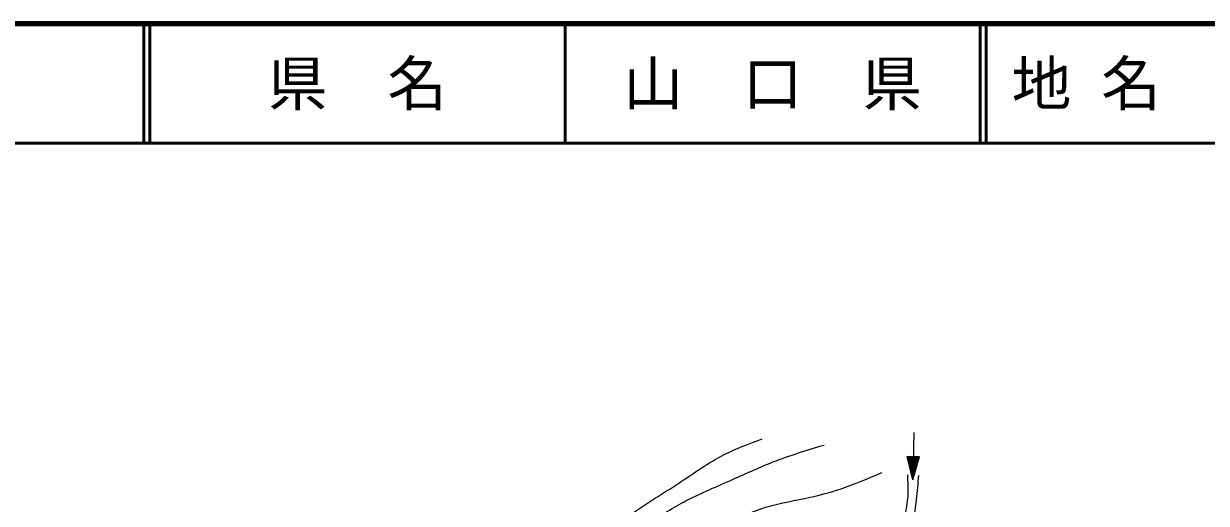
# Model space of a CAD drawing. Units: millimetres, scale not verified. Extents: x 40000 to 680000, y 20000 to 380000.
# Drawn here: x 287685 to 386676, y 339904 to 380000 of the extents above; entities that cross this region are included whole.
import ezdxf
from ezdxf.enums import TextEntityAlignment as Align

# ---------------------------------------------------------------- set-up
doc = ezdxf.new("R2010")
doc.units = ezdxf.units.MM
doc.header["$LTSCALE"] = 1000
for name, color, linetype, lineweight in [('M-BGD', 7, 'Continuous', 13), ('M-TTL', 2, 'Continuous', 140), ('M-TTL-LINE', 7, 'Continuous', 50)]:
    doc.layers.add(name, color=color, linetype=linetype, lineweight=lineweight)
doc.layers.add('M-TTL-TXT', color=7, linetype='Continuous')
doc.styles.add('ＭＳ ゴシック', font='')
doc.styles.get('ＭＳ ゴシック').set_extended_font_data('MS Gothic')

msp = doc.modelspace()

# ---------------------------------------------------------------- linework, layer by layer
at = {"layer": 'M-BGD'}
for p, q in [((362200, 345820), (362119, 341876)), ((362676, 343797), (361641, 343818)), ((362119, 341876), (361641, 343818)), ((362667, 343765), (361649, 343786)), ((362652, 343715), (361661, 343735)), ((362638, 343666), (361674, 343685)), ((362624, 343616), (361686, 343635)), ((362609, 343566), (361698, 343585)), ((362595, 343516), (361711, 343534)), ((362119, 341876), (362676, 343797)), ((362580, 343467), (361723, 343484)), ((362566, 343417), (361735, 343434)), ((362552, 343367), (361748, 343384)), ((362537, 343318), (361760, 343333)), ((362523, 343268), (361773, 343283)), ((362508, 343218), (361785, 343233)), ((362494, 343168), (361797, 343183)), ((362479, 343119), (361810, 343132)), ((362465, 343069), (361822, 343082)), ((362451, 343019), (361834, 343032)), ((362436, 342969), (361847, 342982)), ((362422, 342920), (361859, 342931)), ((362407, 342870), (361872, 342881)), ((362393, 342820), (361884, 342831)), ((362379, 342771), (361896, 342780)), ((362364, 342721), (361909, 342730)), ((362350, 342671), (361921, 342680)), ((362335, 342621), (361933, 342630)), ((362321, 342572), (361946, 342579)), ((362307, 342522), (361958, 342529)), ((362292, 342472), (361971, 342479)), ((362278, 342423), (361983, 342429)), ((362263, 342373), (361995, 342378)), ((362249, 342323), (362008, 342328)), ((362234, 342273), (362020, 342278)), ((362220, 342224), (362033, 342228)), ((362206, 342174), (362045, 342177)), ((362191, 342124), (362057, 342127)), ((362177, 342075), (362070, 342077)), ((362162, 342025), (362082, 342027)), ((362148, 341975), (362094, 341976)), ((362134, 341925), (362107, 341926))]:
    msp.add_line(p, q, dxfattribs=at)
for points, knots in [([(311288, 315912), (312061, 315860), (312833, 315807), (313587, 315910), (314378, 316019), (315149, 316300), (315888, 316637), (316914, 317105), (317878, 317683), (318763, 318359), (320138, 319410), (321321, 320699), (322561, 321921), (324297, 323632), (326146, 325211), (327853, 326938), (329262, 328363), (330575, 329889), (331996, 331304), (333220, 332522), (334524, 333658), (335831, 334789), (337131, 335912), (338433, 337030), (339820, 338043), (340823, 338776), (341869, 339453), (342964, 340034), (344206, 340692), (345511, 341225), (346798, 341794), (347998, 342324), (349184, 342886), (350402, 343363), (351804, 343910), (353250, 344344), (354696, 344777)], [0, 0, 0, 0, 1, 1, 1, 2, 2, 2, 3, 3, 3, 4, 4, 4, 5, 5, 5, 6, 6, 6, 7, 7, 7, 8, 8, 8, 9, 9, 9, 10, 10, 10, 11, 11, 11, 12, 12, 12, 12]), ([(313660, 318107), (314590, 318232), (315520, 318357), (316375, 318667), (317891, 319215), (319174, 320342), (320404, 321473), (322328, 323242), (324120, 325019), (325839, 326900), (327412, 328621), (328924, 330429), (330572, 332093), (331885, 333419), (333285, 334654), (334695, 335882), (335926, 336955), (337165, 338024), (338489, 338969), (339791, 339897), (341175, 340706), (342518, 341588), (343770, 342411), (344986, 343297), (346312, 343973), (347330, 344492), (348414, 344887), (349497, 345281)], [0, 0, 0, 0, 1, 1, 1, 2, 2, 2, 3, 3, 3, 4, 4, 4, 5, 5, 5, 6, 6, 6, 7, 7, 7, 8, 8, 8, 9, 9, 9, 9]), ([(326202, 322838), (327231, 323803), (328260, 324767), (329232, 325787), (330130, 326729), (330980, 327718), (331879, 328659), (332684, 329502), (333529, 330308), (334411, 331072), (335230, 331782), (336082, 332458), (336980, 333063), (337897, 333681), (338861, 334226), (339817, 334785), (341049, 335506), (342267, 336249), (343537, 336891), (344489, 337372), (345471, 337795), (346451, 338230), (347586, 338734), (348719, 339253), (349901, 339607), (351076, 339958), (352300, 340145), (353505, 340409), (354360, 340596), (355206, 340822), (356035, 341097), (357220, 341490), (358372, 341982), (359523, 342474)], [0, 0, 0, 0, 1, 1, 1, 2, 2, 2, 3, 3, 3, 4, 4, 4, 5, 5, 5, 6, 6, 6, 7, 7, 7, 8, 8, 8, 9, 9, 9, 10, 10, 10, 11, 11, 11, 11]), ([(359071, 325499), (358999, 325797), (358928, 326094), (359006, 326338), (359120, 326693), (359554, 326931), (359836, 327242), (360411, 327874), (360357, 328803), (360391, 329679), (360449, 331187), (360764, 332540), (360897, 333951), (360989, 334934), (360993, 335946), (361125, 336941), (361285, 338148), (361633, 339329), (361706, 340534), (361741, 341117), (361712, 341705), (361682, 342293)], [0, 0, 0, 0, 1, 1, 1, 2, 2, 2, 3, 3, 3, 4, 4, 4, 5, 5, 5, 6, 6, 6, 7, 7, 7, 7]), ([(362587, 342242), (362523, 341572), (362459, 340901), (362384, 340232), (362286, 339352), (362169, 338474), (362081, 337594), (362017, 336966), (361969, 336337), (361903, 335709), (361817, 334878), (361701, 334048), (361600, 333221), (361463, 332111), (361352, 331005), (361220, 329879), (361143, 329220), (361059, 328553), (360842, 327945), (360718, 327598), (360552, 327271), (360464, 326889), (360366, 326462), (360366, 325966), (360111, 325683), (359926, 325478), (359607, 325385), (359288, 325291)], [0, 0, 0, 0, 1, 1, 1, 2, 2, 2, 3, 3, 3, 4, 4, 4, 5, 5, 5, 6, 6, 6, 7, 7, 7, 8, 8, 8, 9, 9, 9, 9])]:
    msp.add_open_spline(points, degree=3, knots=knots, dxfattribs=at)
at = {"layer": 'M-TTL'}
msp.add_line((680000, 380000), (40000, 380000), dxfattribs=at)
at = {"layer": 'M-TTL-LINE'}
for p, q in [((297750, 380000), (297750, 370000)), ((298250, 380000), (298250, 370000)), ((333000, 380000), (333000, 370000)), ((367750, 380000), (367750, 370000)), ((368250, 380000), (368250, 370000)), ((40000, 370000), (680000, 370000))]:
    msp.add_line(p, q, dxfattribs=at)

# ---------------------------------------------------------------- texts
at = {"layer": 'M-TTL-TXT', "style": 'ＭＳ ゴシック'}
for s, p in [('県\u3000名', (315625, 375000)), ('山\u3000口\u3000県', (350375, 375000))]:
    msp.add_text(s, height=3666, dxfattribs=at).set_placement(p, align=Align.MIDDLE_CENTER)
msp.add_text('地 名', height=3666, dxfattribs=at).set_placement((370380, 375000), align=Align.MIDDLE_LEFT)

doc.saveas('drawing.dxf')
